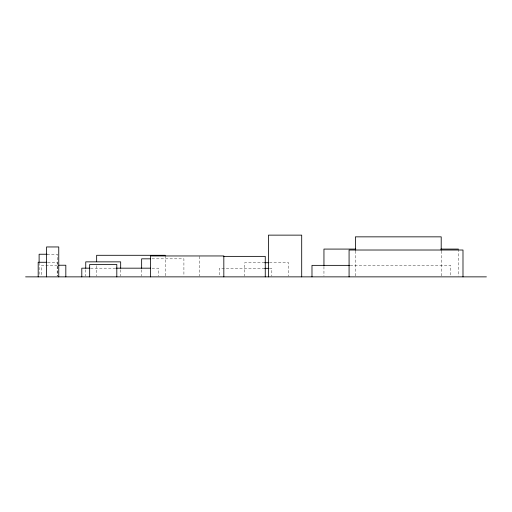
<?xml version="1.0" encoding="UTF-8"?>
<svg xmlns="http://www.w3.org/2000/svg" width="512" height="512" viewBox="0 0 512 512"><rect width="100%" height="100%" fill="white"/><g stroke="black" fill="none" stroke-linecap="round" stroke-linejoin="round"><path stroke-width="0.38" stroke-dasharray="2.56 1.92" d="M47.072 254.234L57.421 254.234L57.421 276.083M152.013 258.829L183.91 258.829L183.91 276.083M47.674 262.266L57.158 262.266L57.158 276.096M264.659 262.714L244.659 262.714L244.659 276.077M269.453 262.714L288.646 262.714L288.646 276.077M57.293 265.229L41.779 265.229L41.779 276.09M350.24 265.363L450.662 265.363L450.662 276.096M90.579 268.173L116.122 268.173M152.038 268.173L158.419 268.173L158.419 276.077M264.672 268.333L219.405 268.333L219.405 276.09M269.434 268.333L271.821 268.333L271.821 276.09M458.368 249.082L458.368 276.07M441.203 250.97L441.203 276.083M355.398 250.97L355.398 276.083M323.949 266.547L323.949 276.07M199.558 256.371L199.558 276.077M165.325 255.296L165.325 276.064M141.645 269.805L141.645 276.083M120.672 269.754L120.672 276.077M96.659 265.677L96.659 276.064M85.747 269.754L85.747 276.077M39.117 262.822L39.117 276.083"/><path stroke-width="0.77" d="M355.763 249.082L323.949 249.082L323.949 265.754M440.87 249.082L458.368 249.082M47.072 254.234L39.117 254.234L39.117 262.042M165.325 255.296L96.659 255.296L96.659 261.683M223.302 256.371L265.261 256.371L265.261 276.864M150.419 258.829L141.645 258.829L141.645 268.237M46.886 262.266L38.189 262.266L38.189 276.864M264.659 262.714L268.653 262.714M58.842 265.229L65.824 265.229L65.824 276.864M349.44 265.363L311.981 265.363L311.981 276.864M89.786 268.173L81.798 268.173L81.798 276.864M116.122 268.173L150.438 268.173M264.672 268.333L268.64 268.333M25.6 276.864L486.4 276.864M462.989 276.864L462.989 250.016L349.075 250.016L349.075 276.864M441.203 250.189L441.203 236.851L355.398 236.851L355.398 250.189M301.702 276.864L301.702 235.136L268.435 235.136L268.435 276.864M223.827 276.864L223.827 255.955L150.515 255.955L150.515 276.864M120.672 268.173L120.672 261.856L85.747 261.856L85.747 268.173M116.806 276.864L116.806 264.499L89.658 264.499L89.658 276.864M58.758 276.864L58.758 246.957L46.566 246.957L46.566 276.864"/></g></svg>
